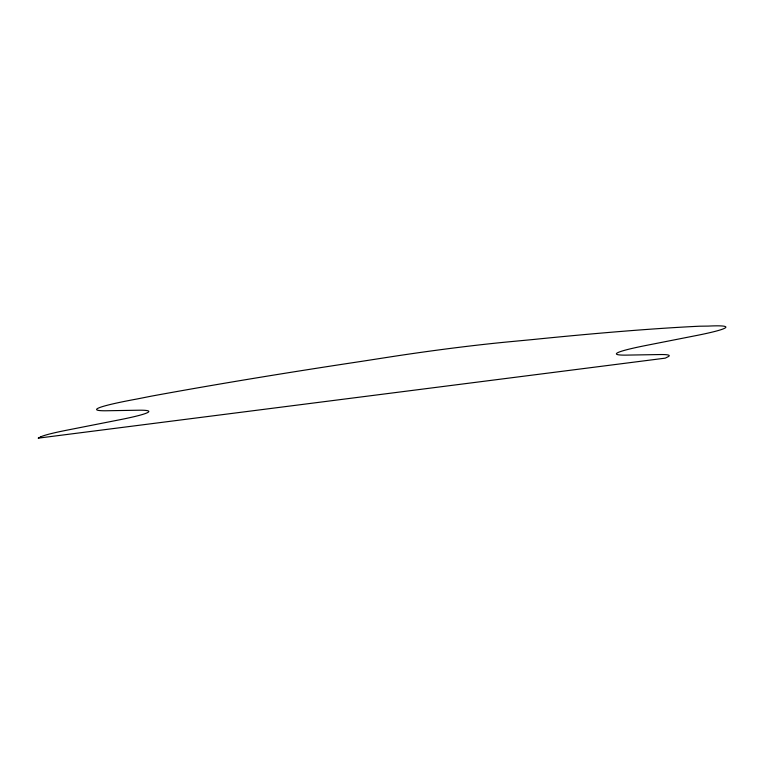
<?xml version="1.0" encoding="UTF-8"?>
<svg xmlns="http://www.w3.org/2000/svg" width="764" height="764" viewBox="0 0 764 764"><rect width="100%" height="100%" fill="white"/><g stroke="black" fill="none" stroke-linecap="round" stroke-linejoin="round"><path stroke-width="1.15" d="M40.884 436.807L38.2 438.154L665.282 358.144L667.965 356.798A88.309 5.396 -7.9 0 0 659.58 354.553L626.91 355.107A96.34 5.883 -7.9 0 1 646.239 345.414L698.229 335.167A97.945 5.978 -7.9 0 0 708.304 326.094L699.528 326.209A535.774 32.709 -7.9 0 0 531.992 339.627L508.814 341.823A144.511 8.824 -7.9 0 0 388.675 357.151L361.439 361.382A535.774 32.709 -7.9 0 0 151.329 396.153L137.195 398.961A97.945 5.978 -7.9 0 0 105.633 410.774L138.303 410.22A96.34 5.883 -7.9 0 1 118.974 419.913L66.984 430.161A88.309 5.396 -7.9 0 0 40.884 436.807"/></g></svg>
